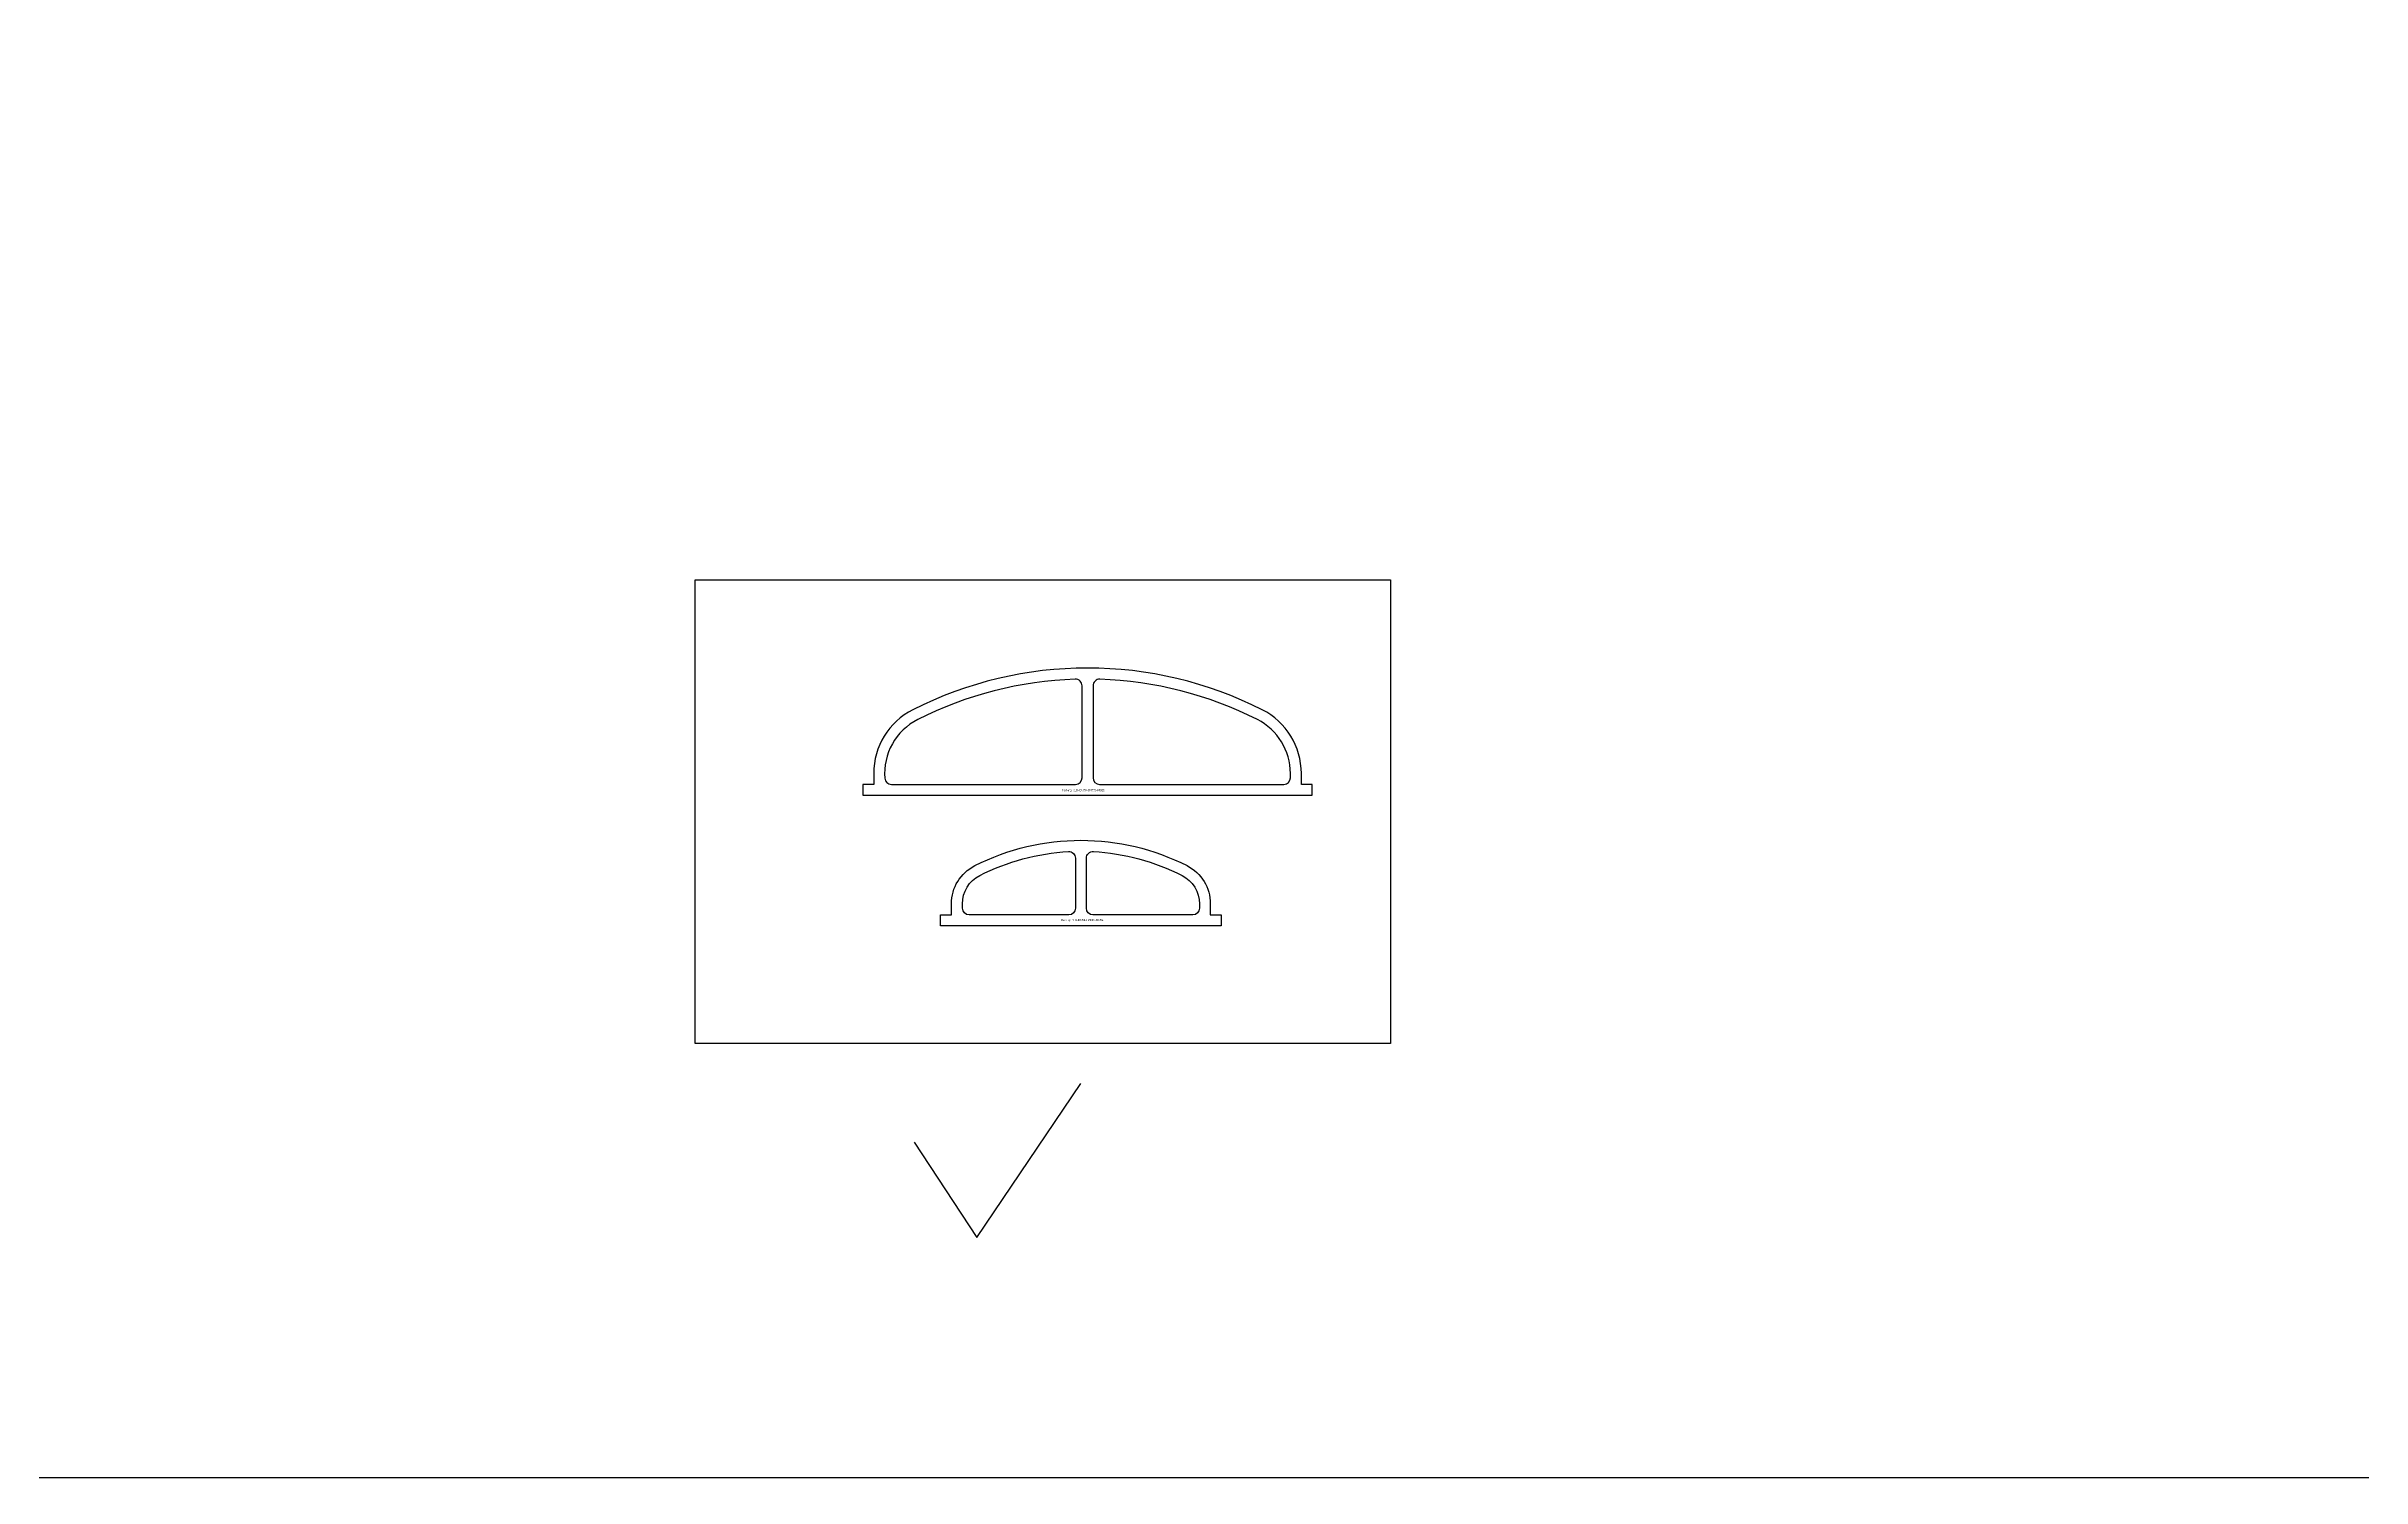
# Model space of a CAD drawing. Header units: millimetres. Extents: x -46397 to 283259, y -8690 to 23983.
# Drawn here: x 52128 to 62685, y -8690 to -2165 of the extents above; entities that cross this region are included whole.
import ezdxf

# ---------------------------------------------------------------- set-up
doc = ezdxf.new("R2010")
doc.units = ezdxf.units.MM
doc.layers.add('DUONGCHINH', color=7, linetype='Continuous', lineweight=25)
doc.styles.get("Standard").update_dxf_attribs({"font": 'isocp.shx', "width": 0.8})

msp = doc.modelspace()

# ---------------------------------------------------------------- linework, layer by layer
for p, q in [((56370.87, -7594.88), (56845.27, -6892.33)), ((56085.1, -7160.78), (56370.87, -7594.88))]:
    msp.add_line(p, q)
for points in [[(-5297.58, 11840.68), (283258.8, 11840.68), (283258.8, -8689.89), (-5297.58, -8689.89)], [(55086.27, -4597.63), (58257.52, -4597.63), (58257.52, -6710.4), (55086.27, -6710.4)]]:
    msp.add_lwpolyline(points, close=True)
for points in [[(57850.69, -5529.36), (57850.69, -5479.36, 0.28261526), (57672.66, -5189.55, 0.23893084), (56078.72, -5189.55, 0.28261526), (55900.69, -5479.36), (55900.69, -5529.36), (55850.69, -5529.36), (55850.69, -5579.36), (57900.69, -5579.36), (57900.69, -5529.36)], [(56850.69, -5499.36), (56850.69, -5080.03, 0.42381967), (56819.71, -5050.05, 0.10953039), (56101.32, -5234.15, 0.30481838), (55951.61, -5501.81, 0.39046523), (55981.51, -5529.36), (56820.69, -5529.36, 0.41421356)], [(56930.69, -5529.36), (57770.69, -5529.36, 0.41421356), (57800.69, -5499.36), (57800.69, -5479.36, 0.28261526), (57650.06, -5234.15, 0.10953039), (56931.67, -5050.05, 0.42381967), (56900.69, -5080.03), (56900.69, -5499.36, 0.41421356)]]:
    msp.add_lwpolyline(points, format="xyb", close=True)
at = {"layer": 'DUONGCHINH'}
for points in [[(56205.56, -6174.31), (56205.56, -6124.31), (56255.56, -6124.31), (56255.56, -6074.26, -0.28456695), (56361.76, -5899.92, -0.23898666), (57329.36, -5899.92, -0.28456695), (57435.56, -6074.26), (57435.56, -6124.31), (57485.56, -6124.31), (57485.56, -6174.31)], [(56790.56, -6124.31), (56335.56, -6124.31, -0.41421356), (56305.56, -6094.31), (56305.56, -6074.06, -0.28488671), (56384.37, -5944.51, -0.10376711), (56788.9, -5835.87, -0.43058912), (56820.56, -5865.82), (56820.56, -6094.31, -0.41421356)], [(56902.23, -5835.87, -0.10376748), (57306.75, -5944.51, -0.28488674), (57385.56, -6074.06), (57385.56, -6094.31, -0.41421356), (57355.56, -6124.31), (56900.56, -6124.31, -0.41421356), (56870.56, -6094.31), (56870.56, -5865.82, -0.43058912)]]:
    msp.add_lwpolyline(points, format="xyb", close=True, dxfattribs=at)

# ---------------------------------------------------------------- texts
at = {"insert": (56772.74, -5534.39), "char_height": 10, "attachment_point": 1}
msp.add_mtext_dynamic_manual_height_columns('\\pxqc;\\PMarking: ELD-ID1970-CR1773-KR335', width=168.0993, gutter_width=429.39, heights=[0], dxfattribs=at)
at = {"color": 3, "insert": (56754.13, -6142.78), "char_height": 10, "attachment_point": 1}
msp.add_mtext_dynamic_manual_height_columns('Marking: ELD-ID1200-CR1080-KR204', width=168.3407, gutter_width=429.39, heights=[0], dxfattribs=at)

doc.saveas('drawing.dxf')
